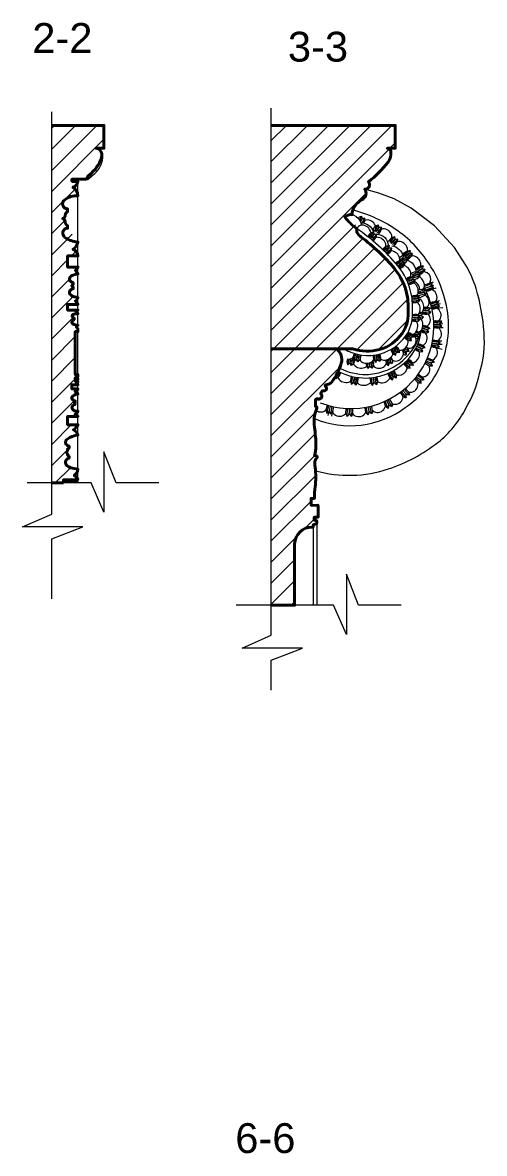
# Model space of a CAD drawing. Header units: millimetres. Extents: x 542654 to 551203, y 315718 to 321804.
# Drawn here: x 545009 to 545590, y 320196 to 321619 of the extents above; entities that cross this region are included whole.
import ezdxf

# ---------------------------------------------------------------- set-up
doc = ezdxf.new("R2010")
doc.units = ezdxf.units.MM
doc.layers.add('cad-block.com', color=250, linetype='Continuous')
doc.styles.get("Standard").update_dxf_attribs({"font": 'arial.ttf'})
pattern_1 = [(45, (-1126099.823, -80341.507), (-13.25825215, 13.25825215), [])]

msp = doc.modelspace()

# ---------------------------------------------------------------- hatches: boundary and pattern name
at = {"layer": 'cad-block.com', "lineweight": 15, "true_color": 0x000000}
h = msp.add_hatch(dxfattribs=at)
h.set_pattern_fill('ANSI31', color=18, scale=150, style=0)
h.set_pattern_definition(pattern_1)
edge = h.paths.add_edge_path()
edge.add_arc((544986.7, 321043.2), 74, 357.0052, 360.0549)
edge.add_line((545060.6, 321043.3), (545078.3, 321043.3))
edge.add_arc((545078.2, 321043.8), 0.533, 276.4144, 371.6571)
edge.add_arc((545071.5, 321041.8), 7.53, 16.807, 69.0946)
edge.add_arc((545068.1, 321057.8), 10.9, 304.375, 353.7082)
edge.add_arc((545096.1, 321162.2), 107, 255.8643, 260.772, ccw=False)
edge.add_arc((545072.5, 321068.5), 10.3, 216.5774, 255.8643, ccw=False)
edge.add_arc((545068.2, 321065.3), 5.05, 96.0633, 216.5774, ccw=False)
edge.add_line((545067.7, 321070.4), (545067.7, 321072.9))
edge.add_arc((545068.3, 321075.3), 2.54, 181.5394, 256.2705, ccw=False)
edge.add_arc((545063.1, 321075.6), 2.69, 353.8333, 422.5954)
edge.add_arc((545062.4, 321080.5), 3.2, 307.4693, 360.3092)
edge.add_arc((545068.9, 321080.3), 3.38, 111.8113, 176.0331, ccw=False)
edge.add_line((545067.7, 321083.4), (545067.7, 321085.8))
edge.add_arc((545068.4, 321091.2), 5.43, 206.3276, 262.6431, ccw=False)
edge.add_arc((545068.4, 321090.4), 5.2, 125.5418, 198.3399, ccw=False)
edge.add_arc((545083.1, 321067.8), 32.1, 97.4954, 123.3899, ccw=False)
edge.add_arc((545068.4, 321096.4), 11, 17.1934, 63.7)
edge.add_arc((545060.8, 321123), 20.9, 306.6374, 329.9945)
edge.add_line((545078.9, 321112.6), (545065.8, 321112.6))
edge.add_line((545065.8, 321112.6), (545065.8, 321123.1))
edge.add_line((545065.8, 321123.1), (545078.9, 321123.1))
edge.add_arc((545072.8, 321118.7), 7.52, 35.1729, 70.3104)
edge.add_arc((545072.5, 321132), 6.78, 294.1316, 340.3293)
edge.add_arc((545078.3, 321146.4), 16.7, 259.3363, 272.0976, ccw=False)
edge.add_arc((545075.9, 321134.6), 4.7, 192.7497, 261.1445, ccw=False)
edge.add_arc((545075.9, 321133.7), 4.55, 96.0255, 181.0709, ccw=False)
edge.add_line((545075.4, 321138.2), (545075.4, 321139.5))
edge.add_line((545075.4, 321139.5), (545074.4, 321140.5))
edge.add_line((545074.4, 321140.5), (545075.5, 321141.3))
edge.add_line((545075.5, 321141.3), (545075.5, 321142.5))
edge.add_arc((545078.2, 321151.9), 9.81, 227.6883, 253.6969, ccw=False)
edge.add_arc((545074.9, 321146.2), 3.6, 125.0156, 205.0581, ccw=False)
edge.add_arc((545079.7, 321138.9), 12.4, 93.6773, 123.9301, ccw=False)
edge.add_arc((545073.8, 321149.3), 5.43, 20.7671, 74.11)
edge.add_arc((545073.7, 321160), 5.72, 286.5876, 336.0514)
edge.add_line((545078.9, 321157.7), (545071.4, 321157.7))
edge.add_line((545071.4, 321157.7), (545071.4, 321163))
edge.add_line((545071.4, 321163), (545078.9, 321163))
edge.add_arc((545076.2, 321161.8), 2.96, 23.3027, 71.464)
edge.add_arc((545075.7, 321168), 3.67, 293.8564, 332.78)
edge.add_arc((545079.1, 321171.6), 5.37, 227.1397, 267.6101, ccw=False)
edge.add_arc((545076.2, 321168), 0.836, 119.314, 203.7992, ccw=False)
edge.add_arc((545079.3, 321156.5), 12.8, 91.934, 105.8983, ccw=False)
edge.add_arc((545077.7, 321168.6), 1.34, 26.9154, 71.0282)
edge.add_arc((545077.8, 321171.4), 1.57, 283.0557, 314.9978)
edge.add_arc((545082.9, 321210.3), 40.2, 259.7425, 264.3487, ccw=False)
edge.add_arc((545076, 321171.3), 0.565, 146.2649, 237.2954, ccw=False)
edge.add_arc((545079.4, 321167.6), 5.48, 94.8955, 134.3319, ccw=False)
edge.add_line((545078.9, 321173.1), (545078.9, 321175.8))
edge.add_line((545078.9, 321175.8), (545075.5, 321175.8))
edge.add_line((545075.5, 321175.8), (545075.5, 321229.8))
edge.add_line((545075.5, 321229.8), (545078.9, 321229.8))
edge.add_line((545078.9, 321229.8), (545078.9, 321233.2))
edge.add_arc((545075.7, 321232.4), 3.31, 14.6512, 72.0413)
edge.add_arc((545074.7, 321239.7), 4.62, 295.855, 335.4175)
edge.add_arc((545081.6, 321261.3), 23.7, 247.5135, 263.4473, ccw=False)
edge.add_arc((545073.6, 321241.4), 2.26, 151.5759, 242.0536, ccw=False)
edge.add_arc((545078.9, 321238), 8.53, 123.0271, 148.0757, ccw=False)
edge.add_arc((545073, 321244.5), 1.38, 27.7339, 73.4068)
edge.add_arc((545073, 321247), 1.26, 287.6591, 344.3243)
edge.add_arc((545078.1, 321253.8), 8.15, 221.3778, 241.326, ccw=False)
edge.add_arc((545073.2, 321249.6), 1.65, 134.3829, 225.6171, ccw=False)
edge.add_arc((545075, 321247.8), 4.2, 101.5205, 134.3829, ccw=False)
edge.add_arc((545078.5, 321230.4), 22, 88.9186, 101.5205, ccw=False)
edge.add_arc((545075.4, 321251.5), 3.6, 13.7292, 76.5405)
edge.add_arc((545075.6, 321258.7), 3.81, 279.7747, 330.1328)
edge.add_line((545078.9, 321256.8), (545065.8, 321256.8))
edge.add_line((545065.8, 321256.8), (545065.8, 321263.9))
edge.add_line((545065.8, 321263.9), (545075.5, 321263.9))
edge.add_line((545075.5, 321263.9), (545078.9, 321263.9))
edge.add_arc((545072.6, 321262.4), 6.5, 13.918, 64.0028)
edge.add_arc((545071, 321275.2), 8.26, 302.2432, 342.2673)
edge.add_arc((545081.1, 321295.7), 23.2, 244.9477, 264.4858, ccw=False)
edge.add_arc((545073.6, 321279.6), 5.31, 189.6846, 244.9477, ccw=False)
edge.add_arc((545072.2, 321279.1), 3.86, 126.2861, 186.995, ccw=False)
edge.add_arc((545104.9, 321222.6), 69.1, 117.5048, 120.4237, ccw=False)
edge.add_line((545073, 321284), (545073, 321285.6))
edge.add_arc((545073.9, 321287.4), 2, 208.3758, 243.7101, ccw=False)
edge.add_arc((545070, 321285.4), 2.33, 28.3758, 60.7113)
edge.add_arc((545070.8, 321288.6), 1.29, 286.2289, 346.1025)
edge.add_arc((545073.4, 321288), 1.32, 107.0363, 166.1025, ccw=False)
edge.add_line((545073, 321289.3), (545073, 321291))
edge.add_arc((545102.4, 321347.3), 63.5, 239.2554, 242.4308, ccw=False)
edge.add_arc((545072.1, 321295.8), 3.82, 172.8276, 234.2274, ccw=False)
edge.add_arc((545073.6, 321295.4), 5.31, 115.0523, 170.3154, ccw=False)
edge.add_arc((545081.1, 321279.2), 23.2, 95.5142, 115.0523, ccw=False)
edge.add_arc((545071, 321299.8), 8.26, 17.7327, 57.7568)
edge.add_arc((545072.6, 321312.6), 6.5, 295.9972, 346.082)
edge.add_line((545078.9, 321311), (545075.5, 321311))
edge.add_line((545075.5, 321311), (545065.8, 321311))
edge.add_line((545065.8, 321311), (545065.8, 321325))
edge.add_line((545065.8, 321325), (545078.9, 321325))
edge.add_arc((545070, 321325.1), 8.9, 359.8258, 432.9997)
edge.add_arc((545066.7, 321344.4), 12.3, 298.4635, 350.9265)
edge.add_arc((545080.7, 321373.7), 31.3, 234.3388, 266.6882, ccw=False)
edge.add_arc((545066.2, 321353.5), 6.38, 93.0396, 234.3388, ccw=False)
edge.add_line((545065.8, 321359.9), (545065.8, 321363.1))
edge.add_arc((545068.9, 321368.4), 6.2, 180.8815, 240.125, ccw=False)
edge.add_arc((545058.9, 321368.2), 3.82, 2.4776, 78.0672)
edge.add_arc((545058.5, 321376.2), 4.5, 285.2369, 356.9823)
edge.add_arc((545068.7, 321375.7), 5.73, 120.3143, 176.9823, ccw=False)
edge.add_line((545065.8, 321380.7), (545065.8, 321384.2))
edge.add_arc((545066.1, 321390.6), 6.37, 126.2443, 267.766, ccw=False)
edge.add_arc((545078.4, 321372.9), 27.9, 89.0291, 125.2148, ccw=False)
edge.add_arc((545066.4, 321400.5), 12.5, 1.3087, 60.2755)
edge.add_arc((545069.8, 321420.2), 9.25, 287.9459, 349.7178)
edge.add_arc((545078.6, 321418.6), 0.257, 354.8535, 448.9509)
edge.add_line((545078.6, 321418.8), (545071.8, 321418.8))
edge.add_arc((545071.9, 321419.3), 0.507, 194.8276, 265.2948, ccw=False)
edge.add_line((545071.4, 321419.2), (545071.4, 321421))
edge.add_arc((545072, 321420.9), 0.645, 103.0187, 177.6676, ccw=False)
edge.add_line((545071.9, 321421.6), (545086.4, 321421.6))
edge.add_line((545086.4, 321421.6), (545087.6, 321421.6))
edge.add_arc((545100, 321293.5), 128.7, 94.4019, 95.5614, ccw=False)
edge.add_arc((545090.1, 321423.4), 1.64, 273.2352, 414.6967)
edge.add_arc((545056.7, 321469.2), 56.1, 307.6638, 334.4503)
edge.add_arc((545093, 321451.9), 15.9, 334.4503, 365.0963)
edge.add_arc((545101.1, 321452.6), 7.82, 5.0963, 85.7408)
edge.add_line((545101.6, 321460.4), (545111.5, 321460.4))
edge.add_line((545111.5, 321460.4), (545111.5, 321489.3))
edge.add_line((545111.5, 321489.3), (545045.9, 321489.3))
edge.add_line((545045.9, 321489.3), (545045.9, 321039.4))
edge.add_line((545045.9, 321039.4), (545060.6, 321039.4))
h = msp.add_hatch(dxfattribs=at)
h.set_pattern_fill('ANSI31', color=18, scale=150, style=0)
h.set_pattern_definition(pattern_1)
edge = h.paths.add_edge_path()
edge.add_line((545322.1, 321489.3), (545322.1, 320885.5))
edge.add_line((545322.1, 320885.5), (545351.5, 320885.5))
edge.add_line((545351.5, 320885.5), (545351.5, 320962.8))
edge.add_arc((545373.2, 320962.1), 21.7, 88.7103, 178.0788, ccw=False)
edge.add_arc((545373.8, 320984.9), 1.1, 265.6894, 365.2062)
edge.add_line((545374.9, 320985), (545374.9, 320986.3))
edge.add_arc((545376.3, 320985.9), 1.44, 107.5989, 162.4011, ccw=False)
edge.add_arc((545375.2, 320997.1), 9.83, 273.4473, 289.8374)
edge.add_arc((545378.2, 320989), 1.19, 286.874, 357.2657)
edge.add_line((545379.4, 320988.9), (545379.4, 320991.1))
edge.add_arc((545378.1, 320991.1), 1.28, 0, 80.1664)
edge.add_line((545378.4, 320992.4), (545376.6, 320992.4))
edge.add_arc((545376.7, 320992.9), 0.518, 183.4437, 266.6819, ccw=False)
edge.add_line((545376.1, 320992.9), (545376.1, 320996))
edge.add_arc((545376.4, 320996), 0.267, 97.4407, 183.4437, ccw=False)
edge.add_line((545376.4, 320996.3), (545380.5, 320996.3))
edge.add_arc((545380.4, 320997), 0.673, 280.0671, 355.847)
edge.add_line((545381.1, 320996.9), (545381.1, 321010.6))
edge.add_arc((545380.4, 321010.5), 0.727, 5.9167, 90)
edge.add_line((545380.4, 321011.3), (545372.8, 321011.2))
edge.add_arc((545372.8, 321011.8), 0.585, 176.754, 270, ccw=False)
edge.add_line((545372.2, 321011.9), (545372.2, 321019.8))
edge.add_arc((545372.4, 321019.8), 0.187, 101.268, 174.5683, ccw=False)
edge.add_line((545372.4, 321020), (545376.2, 321020))
edge.add_arc((545376.2, 321020.2), 0.259, 281.268, 360.1405)
edge.add_arc((545467.5, 321022.3), 91, 172.249, 181.298, ccw=False)
edge.add_arc((545287.7, 321046.7), 90.4, 352.249, 367.751)
edge.add_arc((545427.9, 321065.8), 51.2, 182.052, 187.751, ccw=False)
edge.add_arc((545386.6, 321064.4), 9.79, 138.1075, 182.052, ccw=False)
edge.add_arc((545378.1, 321072), 1.64, 318.1075, 426.3037)
edge.add_arc((545378.2, 321072.2), 1.4, 66.3037, 91.3481)
edge.add_arc((545378.1, 321076.4), 2.83, 248.7616, 271.3481, ccw=False)
edge.add_arc((545377.3, 321074.5), 0.7, 142.3174, 248.7616, ccw=False)
edge.add_arc((545373.9, 321077.1), 3.64, 322.3174, 354.2367)
edge.add_arc((545259.1, 321088.7), 119, 354.2367, 365.7633)
edge.add_arc((544860, 321048.4), 520.1, 5.7633, 7.1153)
edge.add_arc((545413.2, 321117.3), 37.3, 154.6369, 186.8751, ccw=False)
edge.add_arc((545377.8, 321133.8), 1.75, 341.1852, 456.5524)
edge.add_arc((545350.1, 321139.2), 27.7, 352.4888, 363.6141)
edge.add_arc((545381.4, 321142.3), 3.86, 123.0101, 201.2714, ccw=False)
edge.add_arc((545381.8, 321148.8), 4.07, 231.8677, 413.1718)
edge.add_arc((545370.5, 321162.7), 17.4, 322.1677, 331.1843)
edge.add_arc((545387.2, 321153.7), 1.66, 81.8536, 156.8604, ccw=False)
edge.add_arc((545388.4, 321162), 6.71, 261.8536, 278.1464)
edge.add_arc((545388.4, 321158.4), 3.24, 288.0215, 387.6986)
edge.add_arc((545383.2, 321152.7), 10.8, 41.6465, 48.3535)
edge.add_arc((545391.2, 321161.8), 1.3, 100.5401, 228.3535, ccw=False)
edge.add_line((545391, 321163), (545393.7, 321163.5))
edge.add_arc((545392.3, 321170.7), 7.25, 280.5401, 323.1877)
edge.add_arc((545336.9, 321212.2), 76.5, 323.1877, 343.1727)
edge.add_arc((545394.8, 321194.8), 16.1, 342.7876, 416.4604)
edge.add_line((545403.7, 321208.2), (545424.9, 321208.2))
edge.add_arc((545443.2, 321262.6), 57.4, 251.4673, 285.1781)
edge.add_arc((545443.8, 321257.4), 52.3, 285.9791, 324.9665)
edge.add_arc((545452.4, 321251.4), 41.8, 324.9665, 362.566)
edge.add_arc((545405.5, 321259.4), 88.9, 356.0446, 370.9846)
edge.add_arc((545416.8, 321260.1), 77.7, 12.1262, 39.2512)
edge.add_arc((545287.3, 321149.9), 247.7, 40.0354, 53.3432)
edge.add_arc((545445.7, 321363.2), 17.9, 210.2202, 234.2632, ccw=False)
edge.add_arc((545438.2, 321357.4), 8.69, 167.0626, 202.2323, ccw=False)
edge.add_arc((545470.3, 321416.2), 69.9, 217.288, 234.4726, ccw=False)
edge.add_arc((545422, 321366.7), 10.2, 79.4002, 135.3652, ccw=False)
edge.add_arc((545438.1, 321377.9), 14.3, 160.3988, 184.6246, ccw=False)
edge.add_arc((545448.2, 321373.5), 25.2, 117.245, 158.6173, ccw=False)
edge.add_arc((545432.7, 321403.6), 8.61, 297.245, 398.5326)
edge.add_arc((545440.3, 321414.4), 5.49, 261.0642, 403.1645)
edge.add_arc((545350.7, 321536.9), 151.2, 308.2405, 321.5229)
edge.add_arc((545450, 321455.3), 22.8, 326.8494, 361.8507)
edge.add_arc((545468.2, 321455.9), 4.5, 1.8507, 90)
edge.add_line((545468.2, 321460.4), (545478.1, 321460.4))
edge.add_line((545478.1, 321460.4), (545478.1, 321489.3))
edge.add_line((545478.1, 321489.3), (545322.1, 321489.3))

# ---------------------------------------------------------------- linework, layer by layer
at = {"layer": 'cad-block.com', "color": 18, "lineweight": 15, "true_color": 0x000000}
for points in [[(545045.9, 321000.1), (545045.9, 321506.2)], [(545322.1, 320847.7), (545322.1, 321511.1)], [(545078.9, 321040.8), (545078.9, 321418.6)], [(545435.4, 321375.2), (545432.9, 321370.6)], [(545439.8, 321372.6), (545435.9, 321366.7)], [(545456.7, 321364.1), (545451.7, 321356.2)], [(545460.9, 321361.3), (545455.2, 321353.8)], [(545450.7, 321355.4), (545445.2, 321347.9)], [(545454.7, 321352.3), (545448.6, 321345.2)], [(545477.3, 321349.3), (545471.3, 321342)], [(545481.1, 321345.9), (545474.6, 321339.2)], [(545470.2, 321338.3), (545463.8, 321331.5)], [(545473.8, 321334.7), (545466.9, 321328.4)], [(545496.7, 321331.8), (545489.5, 321325.8)], [(545487.3, 321320.2), (545480.1, 321314)], [(545490.5, 321316.2), (545482.8, 321310.7)], [(545491.3, 321326.3), (545484.1, 321320.3)], [(545494.4, 321322.3), (545486.8, 321316.9)], [(545499.8, 321327.9), (545492.2, 321322.4)], [(545507.2, 321305), (545498.7, 321301)], [(545509.2, 321300.4), (545500.4, 321297)], [(545513.3, 321312.5), (545505, 321307.1)], [(545515.8, 321308), (545507.2, 321303.3)], [(545501, 321298.5), (545492.5, 321294.5)], [(545503.1, 321293.9), (545494.2, 321290.5)], [(545524.5, 321290.4), (545514.9, 321286.5)], [(545515, 321288.6), (545526, 321292.6)], [(545515.1, 321284.4), (545526.5, 321288.3)], [(545526.2, 321285.5), (545516.3, 321282.1)], [(545508.2, 321274.1), (545499, 321272.6)], [(545517.4, 321277.8), (545507, 321274.8)], [(545515.8, 321282.7), (545507.1, 321279.4)], [(545516.8, 321281.1), (545529.4, 321284.8)], [(545508.9, 321269), (545499.5, 321268.3)], [(545522.4, 321259.3), (545513.8, 321258.1)], [(545522.5, 321266.4), (545533.5, 321269.1)], [(545532.5, 321267.2), (545523, 321264.3)], [(545523.6, 321262), (545534.9, 321265.3)], [(545533.7, 321262.2), (545524.1, 321260.1)], [(545524.4, 321259), (545538.1, 321260.3)], [(545508.6, 321244.2), (545499.3, 321245.2)], [(545508.9, 321249.3), (545499.7, 321249.5)], [(545513.6, 321247.8), (545506.6, 321247.4)], [(545513, 321252.8), (545507.5, 321252.1)], [(545522.9, 321254.2), (545512, 321253.5)], [(545526.5, 321243.2), (545536.5, 321243.2)], [(545520.3, 321228.9), (545510.9, 321231.7)], [(545521.7, 321233.8), (545512.6, 321235.8)], [(545536.5, 321241.7), (545526.6, 321241)], [(545526.7, 321238.7), (545537.8, 321239.8)], [(545536.5, 321236.5), (545526.7, 321236.7)], [(545526.7, 321234.9), (545538.4, 321234.9)], [(545498.6, 321218.6), (545490.8, 321223.7)], [(545501.2, 321223), (545493.2, 321227.4)], [(545507.6, 321222.2), (545501.8, 321224.7)], [(545508.7, 321226.8), (545503.2, 321228.3)], [(545524.4, 321215.4), (545530.2, 321214), (545537.2, 321214)], [(545534.6, 321215.8), (545524.8, 321217.2)], [(545525.2, 321219.3), (545531.3, 321218.1), (545536.5, 321218.1)], [(545426, 321192.8), (545428.4, 321201.7)], [(545431, 321191.7), (545432.7, 321200.7)], [(545453.6, 321191.1), (545452, 321200.2)], [(545458.5, 321192.2), (545456.3, 321201)], [(545478.8, 321200), (545473.9, 321208.1)], [(545483, 321202.9), (545477.5, 321210.5)], [(545492.4, 321200.9), (545486.5, 321206.7)], [(545495, 321204.8), (545489.8, 321208.4)], [(545512.9, 321204.6), (545504.1, 321209.1)], [(545515.1, 321209.3), (545505.9, 321213)], [(545523.6, 321211.9), (545528.4, 321209.8), (545537, 321207.9)], [(545533.5, 321210.7), (545523.9, 321213)], [(545418.2, 321188.2), (545420.2, 321195.2)], [(545423.2, 321187.1), (545425.1, 321197.2)], [(545443.8, 321183.4), (545443.6, 321190.1)], [(545448.6, 321183.9), (545448.1, 321191.7)], [(545469.6, 321187.3), (545467.6, 321194.5)], [(545473.9, 321189.3), (545470.8, 321196)], [(545496.8, 321183.6), (545490.1, 321190.8)], [(545500.5, 321187.3), (545493.2, 321193.8)], [(545515.4, 321190), (545520.7, 321186.8), (545520.7, 321186.8)], [(545524.8, 321186.7), (545516.1, 321191.3)], [(545516.9, 321193.1), (545522.4, 321190.7)], [(545527.1, 321191.4), (545517.9, 321195.2)], [(545518.6, 321196.9), (545524.5, 321194.4)], [(545403.3, 321170.2), (545407.4, 321179.2)], [(545423, 321163.5), (545424.9, 321173.2)], [(545428, 321162.6), (545429.2, 321172.4)], [(545449.4, 321162.1), (545448.3, 321171.9)], [(545454.5, 321162.8), (545452.6, 321172.5)], [(545474.6, 321169), (545470.5, 321177.9)], [(545479.2, 321171.2), (545474.3, 321179.9)], [(545504.5, 321172.9), (545509.3, 321169.4)], [(545514, 321169), (545505.9, 321174.7)], [(545507, 321176.3), (545511.8, 321173)], [(545490.7, 321158.4), (545494.6, 321154.2)], [(545502.1, 321170), (545506.5, 321165.8)], [(545510.8, 321165), (545503.2, 321171.3)], [(545473.9, 321135.3), (545469.2, 321144.1)], [(545470.9, 321145), (545473.7, 321139.7)], [(545484.2, 321153.3), (545487.3, 321149.1), (545488, 321148.4)], [(545491.9, 321146.7), (545485.8, 321154.5)], [(545487.4, 321155.7), (545491.4, 321151.3)], [(545495.9, 321150), (545489.2, 321157.2)], [(545391.2, 321131.9), (545392.8, 321137.1)], [(545391.9, 321127.1), (545394.5, 321136.7)], [(545393.8, 321124.4), (545396.8, 321136.1)], [(545396.9, 321125.9), (545398.7, 321135.6)], [(545398.2, 321123.4), (545400.7, 321135.2)], [(545416, 321127), (545416.4, 321133.1)], [(545417.7, 321123.1), (545418.1, 321133)], [(545420.3, 321127), (545420.4, 321133)], [(545422.9, 321123.1), (545422.4, 321132.9)], [(545424.6, 321126.9), (545424.6, 321133)], [(545441.1, 321128.3), (545440.1, 321134.5)], [(545443.6, 321125.1), (545441.6, 321134.8)], [(545445.2, 321129.4), (545444, 321135.2)], [(545448.6, 321126.3), (545445.9, 321135.7)], [(545449.4, 321131.1), (545448.1, 321136.2)], [(545463.6, 321141.5), (545465.8, 321136.2)], [(545469.2, 321133.1), (545465.2, 321142.2)], [(545467.1, 321143), (545469.8, 321137.8)], [(545126.8, 321039.4), (545111.6, 321078.7), (545111.6, 321002.8), (545095.5, 321039.4)], [(545095.5, 321039.4), (545015.2, 321039.4)], [(545060.6, 321040.8), (545078.9, 321040.8)], [(545180.7, 321039.4), (545126.8, 321039.4)], [(545045.9, 320968.9), (545085.2, 320984.1), (545009.3, 320984.1), (545045.9, 321000.1)], [(545379.4, 320988.9), (545379.4, 320885.5)], [(545374.9, 320984.9), (545374.9, 320885.5)], [(545045.9, 320893.4), (545045.9, 320968.9)], [(545431.8, 320885.5), (545416.6, 320924.8), (545416.6, 320848.9), (545400.5, 320885.5)], [(545400.5, 320885.5), (545278, 320885.5)], [(545485.7, 320885.5), (545431.8, 320885.5)], [(545322.1, 320816.4), (545361.4, 320831.6), (545285.5, 320831.6), (545322.1, 320847.7)], [(545322.1, 320778.7), (545322.1, 320816.4)]]:
    msp.add_lwpolyline(points, dxfattribs=at)
at = {"layer": 'cad-block.com', "color": 18, "lineweight": 40, "true_color": 0x000000}
for points in [[(545060.5, 321039.4, 0.013307), (545060.6, 321043.3), (545078.3, 321043.3, 0.441275), (545078.7, 321043.9, 0.23219), (545074.2, 321048.8, 0.218644), (545078.9, 321056.6, -0.021417), (545069.9, 321058.5, -0.173121), (545064.2, 321062.3, -0.580345), (545067.7, 321070.4), (545067.7, 321072.9, -0.338146), (545065.7, 321075.3, 0.30937), (545064.3, 321077.9, 0.234732), (545065.6, 321080.5, -0.287793), (545067.7, 321083.4), (545067.7, 321085.8, -0.250791), (545063.5, 321088.8, -0.328774), (545065.4, 321094.6, -0.113469), (545078.9, 321099.7, 0.205755), (545073.3, 321106.3, 0.102269), (545078.9, 321112.6), (545065.8, 321112.6), (545065.8, 321123.1), (545078.9, 321123.1, 0.154529), (545075.3, 321125.8, 0.204351), (545078.9, 321129.7, -0.055739), (545075.2, 321130, -0.307616), (545071.4, 321133.6, -0.389107), (545075.4, 321138.2), (545075.4, 321139.5), (545074.4, 321140.5), (545075.5, 321141.3), (545075.5, 321142.5, -0.113974), (545071.6, 321144.7, -0.364181), (545072.8, 321149.2, -0.132775), (545078.9, 321151.2, 0.237048), (545075.3, 321154.5, 0.219241), (545078.9, 321157.7), (545071.4, 321157.7), (545071.4, 321163), (545078.9, 321163, 0.213292), (545077.1, 321164.6, 0.171488), (545078.9, 321166.3, -0.178444), (545075.5, 321167.7, -0.386295), (545075.8, 321168.8, -0.061006), (545078.9, 321169.3, 0.194891), (545078.2, 321169.9, 0.140283), (545078.9, 321170.3, -0.020101), (545075.7, 321170.8, -0.419491), (545075.5, 321171.6, -0.173792), (545078.9, 321173.1), (545078.9, 321175.8), (545075.5, 321175.8), (545075.5, 321229.8), (545078.9, 321229.8), (545078.9, 321233.2, 0.25578), (545076.7, 321235.5, 0.174359), (545078.9, 321237.8, -0.069636), (545072.6, 321239.4, -0.416658), (545071.6, 321242.5, -0.109732), (545074.2, 321245.1), (545074.2, 321245.1, 0.201966), (545073.4, 321245.8, 0.252413), (545074.2, 321246.7), (545074.2, 321246.7, -0.087261), (545072, 321248.4, -0.420537), (545072, 321250.8, -0.14438), (545074.1, 321251.9, -0.055042), (545078.9, 321252.3, 0.28114), (545076.3, 321255, 0.223335), (545078.9, 321256.8), (545065.8, 321256.8), (545065.8, 321263.9), (545075.5, 321263.9), (545078.9, 321263.9, 0.222083), (545075.5, 321268.2, 0.176435), (545078.9, 321272.7, -0.085458), (545071.3, 321274.8, -0.245915), (545068.3, 321278.7, -0.271267), (545069.9, 321282.3, -0.012737), (545073, 321284), (545073, 321284), (545073, 321285.6, -0.155408), (545072.1, 321286.5, 0.142034), (545071.2, 321287.4, 0.267358), (545072.1, 321288.3, -0.263587), (545073, 321289.3), (545073, 321291), (545073, 321291, -0.013856), (545069.9, 321292.7, -0.274506), (545068.3, 321296.3, -0.245915), (545071.3, 321300.2, -0.085458), (545078.9, 321302.3, 0.176435), (545075.5, 321306.7, 0.222083), (545078.9, 321311), (545075.5, 321311), (545065.8, 321311), (545065.8, 321325), (545078.9, 321325, 0.330592), (545072.6, 321333.6, 0.232997), (545078.9, 321342.5, -0.142096), (545062.5, 321348.3, -0.70869), (545065.8, 321359.9), (545065.8, 321363.1, -0.264415), (545062.7, 321368.3), (545062.7, 321368.3, 0.342326), (545059.7, 321371.9, 0.323692), (545063, 321376, -0.252426), (545065.8, 321380.7), (545065.8, 321384.2, -0.710149), (545062.3, 321395.7, -0.159215), (545078.9, 321400.8, 0.263123), (545072.6, 321411.4, 0.276253), (545078.9, 321418.5, 0.435318), (545078.6, 321418.8), (545071.8, 321418.8), (545071.8, 321418.8, -0.317541), (545071.4, 321419.2), (545071.4, 321421, -0.337746), (545071.9, 321421.6), (545086.4, 321421.6), (545087.6, 321421.6, -0.00506), (545090.2, 321421.8, 0.709754), (545091, 321424.8, 0.117413), (545107.4, 321445, 0.134521), (545108.8, 321453.3, 0.367158), (545101.6, 321460.4), (545101.6, 321460.4), (545111.5, 321460.4), (545111.5, 321489.3), (545045.9, 321489.3)], [(545322.1, 320885.5), (545351.5, 320885.5), (545351.5, 320962.8, -0.410989), (545373.7, 320983.8, 0.463744), (545374.9, 320985), (545374.9, 320986.3, -0.243784), (545375.8, 320987.3, 0.071638), (545378.6, 320987.8, 0.317179), (545379.4, 320988.9), (545379.4, 320991.1, 0.364793), (545378.4, 320992.4), (545376.6, 320992.4, -0.380055), (545376.1, 320992.9), (545376.1, 320996, -0.393926), (545376.4, 320996.3), (545380.5, 320996.3, 0.343253), (545381.1, 320996.9), (545381.1, 321010.6, 0.384281), (545380.4, 321011.3), (545372.8, 321011.2, -0.430906), (545372.2, 321011.9), (545372.2, 321019.8, -0.331204), (545372.4, 321020), (545376.2, 321020, 0.358409), (545376.4, 321020.2, -0.039504), (545377.3, 321034.6, 0.067744), (545377.3, 321058.9, -0.024872), (545376.8, 321064, -0.194129), (545379.3, 321070.9, 0.510604), (545378.7, 321073.5, 0.109714), (545378.2, 321073.6, -0.098873), (545377.1, 321073.8, -0.501004), (545376.8, 321074.9, 0.140182), (545377.5, 321076.7, 0.050337), (545377.5, 321100.6, 0.005899), (545376.1, 321112.8, -0.141601), (545379.5, 321133.3, 0.550705), (545377.6, 321135.6, 0.048582), (545377.8, 321140.9, -0.355402), (545379.3, 321145.6, 1.011446), (545384.2, 321152, 0.039363), (545385.7, 321154.3, -0.339487), (545387.5, 321155.3, 0.071211), (545389.4, 321155.3, 0.464594), (545391.3, 321159.9, 0.029273), (545390.4, 321160.8, -0.623738), (545391, 321163), (545393.7, 321163.5, 0.188264), (545398.1, 321166.3, 0.087422), (545410.1, 321190, 0.333009), (545403.7, 321208.2), (545424.9, 321208.2, 0.148162), (545458.2, 321207.2, 0.171775), (545486.6, 321227.4, 0.165547), (545494.2, 321253.3, 0.065281), (545492.8, 321276.4, 0.118911), (545477, 321309.2, 0.058132), (545435.2, 321348.6, -0.105294), (545430.2, 321354.1, -0.154673), (545429.7, 321359.4, -0.075123), (545414.7, 321373.9, -0.249166), (545423.9, 321376.8, -0.1061), (545424.7, 321382.7, -0.182508), (545436.6, 321395.9, 0.473166), (545439.4, 321409, 0.713953), (545444.3, 321418.2, 0.05802), (545469, 321442.8, 0.153921), (545472.7, 321456, 0.404784), (545468.2, 321460.4), (545468.2, 321460.4), (545478.1, 321460.4), (545478.1, 321489.3), (545322.1, 321489.3)]]:
    msp.add_lwpolyline(points, format="xyb", dxfattribs=at)
at = {"layer": 'cad-block.com', "color": 18, "lineweight": 15, "true_color": 0x000000}
for points in [[(545092.2, 321425.7, 0.166579), (545098.1, 321426.9, 0.188274), (545109.8, 321445.3, 0.17977), (545108.5, 321455.1, 2.231818)], [(545090.9, 321422, 0.082166), (545098.1, 321426.9, 10.57104)], [(545377.8, 321054.7, 0.149385), (545469.7, 321057.1, 0.085098), (545531.7, 321090.4, 0.108393), (545566.6, 321132.7, 0.078448), (545584.2, 321177.2, 0.088567), (545589.8, 321228.6, 0.056572), (545579.7, 321284.2, 0.054692), (545566.2, 321314.8, 0), (545552.5, 321335.6), (545527.4, 321362.9), (545498.2, 321384.9), (545476.6, 321396.7), (545457.5, 321403.8), (545439.4, 321409)], [(545376.4, 321120.4, 0.263599), (545490.7, 321134.2, 0.140709), (545534.9, 321187.1, 0.155562), (545542.4, 321262.5, 0.090854), (545523, 321311.4, 0.098917), (545481.3, 321356.5, 0.093759), (545424.7, 321382.7, 3.388681)], [(545414.7, 321373.9, -0.308214), (545426, 321376.1, -0.204714), (545434.9, 321366.8, -0.204235), (545434.8, 321363.8, -2.349607)], [(545431.3, 321372.5, -0.187303), (545435.4, 321375.2, -0.262866), (545434.4, 321367.9, -0.199764), (545434.4, 321367.9, -0.20518), (545434.4, 321367.9, -11.060894)], [(545438.5, 321366.3, 0.156521), (545439.8, 321372.6, 0.238294), (545433.9, 321368.9, 0.199764), (545433.9, 321368.9, 0.20518), (545433.9, 321368.9, 11.060894)], [(545413.7, 321208.2, 0.211005), (545459.7, 321201.9, 0.171775), (545491.2, 321224.3, 0.163814), (545499.7, 321253.2, 0.064604), (545498.2, 321277.5, 0.119205), (545481.2, 321312.7, 0.08124), (545481.2, 321312.7, 0.106203), (545481.2, 321312.7, 0.067559), (545429.7, 321359.4, 0.025257), (545429.7, 321359.4, -0.015626), (545429.7, 321359.4, 5.631563)], [(545443.3, 321349.4, 0.466912), (545446.7, 321356.8, 0.321218), (545434.8, 321363.8, 0.175445), (545429.7, 321359.4, 1.928503)], [(545434.9, 321366.8, -0.31113), (545450.7, 321355.4, -5.992135)], [(545451.3, 321356.6, 0.374003), (545453, 321363.4, 0.321218), (545441.1, 321370.2, 0.260326), (545437.2, 321366.6, 1.928503)], [(545450, 321357.3, -0.273381), (545456.7, 321364.1, -0.363914), (545453.2, 321355.2, -0.199764), (545453.2, 321355.2, -0.20518), (545453.2, 321355.2, -11.060894)], [(545457, 321353, 0.251465), (545460.9, 321361.3, 0.356764), (545453.6, 321354.9, 0.199764), (545453.6, 321354.9, 0.20518), (545453.6, 321354.9, 11.060894)], [(545469.6, 321343.9, 0.461308), (545473.6, 321351, 0.321218), (545462.6, 321359.1, 0.399607), (545457.6, 321352.7, 1.928503)], [(545443.7, 321349.1, -0.270032), (545450.7, 321355.4, -0.363997), (545446.6, 321346.7, -0.199764), (545446.6, 321346.7, -0.20518), (545446.6, 321346.7, -11.060894)], [(545449.9, 321344, 0.26393), (545454.7, 321352.3, 0.356674), (545447, 321346.4, 0.199764), (545447, 321346.4, 0.20518), (545447, 321346.4, 11.060894)], [(545461.9, 321333.2, 0.461308), (545466, 321340.3, 0.321218), (545454.9, 321348.5, 0.337525), (545450.1, 321343.8, 1.928503)], [(545454.7, 321352.3, -0.416666), (545469.2, 321338.1, -7.805709)], [(545469.9, 321343.3, -0.273381), (545477.3, 321349.3, -0.363914), (545472.7, 321340.8, -0.199764), (545472.7, 321340.8, -0.20518), (545472.7, 321340.8, -11.060894)], [(545476.3, 321338.2, 0.251465), (545481.1, 321345.9, 0.356764), (545473.1, 321340.5, 0.199764), (545473.1, 321340.5, 0.20518), (545473.1, 321340.5, 11.060894)], [(545488.4, 321327.6, 0.474428), (545493.3, 321334.4, 0.353926), (545482.1, 321343.3, 0.240848), (545476.1, 321337.9, 1.928503)], [(545462.4, 321332.8, -0.273381), (545470.2, 321338.3, -0.363914), (545465.1, 321330.2, -0.199764), (545465.1, 321330.2, -0.20518), (545465.1, 321330.2, -11.060894)], [(545468.1, 321327.1, 0.260584), (545473.8, 321334.7, 0.356764), (545465.5, 321329.8, 0.199764), (545465.5, 321329.8, 0.20518), (545465.5, 321329.8, 11.060894)], [(545478.9, 321315.5, 0.474428), (545483.7, 321322.2, 0.321218), (545473.4, 321331.3, 0.338825), (545468.2, 321327, 1.928503)], [(545473.7, 321337.9, -0.296872), (545488.2, 321324.4, 0.783577)], [(545488.3, 321327.3, -0.273381), (545496.7, 321331.8, -0.363914), (545490.7, 321324.4, -0.199764), (545490.7, 321324.4, -0.20518), (545490.7, 321324.4, -11.060894)], [(545493.7, 321321.1, 0.251465), (545499.8, 321327.9, 0.356764), (545491, 321324, 0.199764), (545491, 321324, 0.20518), (545491, 321324, 11.060894)], [(545478.9, 321315.5, -0.274371), (545487.3, 321320.2, -0.363175), (545481.3, 321312.6, -0.199764), (545481.3, 321312.6, -0.20518), (545481.3, 321312.6, -11.060894)], [(545483.9, 321309.3, 0.264283), (545490.5, 321316.2, 0.356285), (545481.6, 321312.3, 0.199764), (545481.6, 321312.3, 0.20518), (545481.6, 321312.3, 11.060894)], [(545482.9, 321321.7, -0.273381), (545491.3, 321326.3, -0.363914), (545485.3, 321318.8, -0.199764), (545485.3, 321318.8, -0.20518), (545485.3, 321318.8, -11.060894)], [(545488.3, 321315.6, 0.251465), (545494.4, 321322.3, 0.356764), (545485.6, 321318.5, 0.199764), (545485.6, 321318.5, 0.20518), (545485.6, 321318.5, 11.060894)], [(545491.6, 321320.3, -0.39801), (545503.6, 321302.9, -2.464249)], [(545503.9, 321308.7, 0.367166), (545510.2, 321313.9, 0.353926), (545501.3, 321325, 0.259783), (545493.6, 321320.3, 1.928503)], [(545491.8, 321296.1, 0.466184), (545497.8, 321301.7, 0.321218), (545489.5, 321312.7, 0.306345), (545483.5, 321309.8, 1.928503)], [(545497.9, 321302.7, -0.27478), (545507.2, 321305, -0.363326), (545499.4, 321299.3, -0.199764), (545499.4, 321299.3, -0.20518), (545499.4, 321299.3, -11.060894)], [(545501, 321295.4, 0.265902), (545509.2, 321300.4, 0.356201), (545499.6, 321298.9, 0.199764), (545499.6, 321298.9, 0.20518), (545499.6, 321298.9, 11.060894)], [(545503.9, 321308.7, -0.235251), (545513.3, 321312.5, -0.320309), (545505.9, 321305.5, -0.199764), (545505.9, 321305.5, -0.20518), (545505.9, 321305.5, -11.060894)], [(545508.1, 321301.8, 0.234085), (545515.8, 321308, 0.321686), (545506.2, 321305.1, 0.199764), (545506.2, 321305.1, 0.20518), (545506.2, 321305.1, 11.060894)], [(545521, 321290.8, 0.147265), (545522.8, 321295, 0.370317), (545515, 321305.2, 0.281088), (545507.7, 321301.8)], [(545383.7, 321140.3, 0.331502), (545504.6, 321173, 0.297123), (545514.5, 321285.5, -5.952794)], [(545491.7, 321296.3, -0.27478), (545501, 321298.5, -0.363326), (545493.3, 321292.9, -0.199764), (545493.3, 321292.9, -0.20518), (545493.3, 321292.9, -11.060894)], [(545494.8, 321288.9, 0.265902), (545503.1, 321293.9, 0.356201), (545493.5, 321292.4, 0.199764), (545493.5, 321292.4, 0.20518), (545493.5, 321292.4, 11.060894)], [(545498.7, 321274.5, 0.498103), (545506.8, 321278.2, 0.321218), (545501.5, 321290.9, 0.324943), (545494.7, 321289.3, 1.928503)], [(545509, 321282.6, 0.230256), (545504.7, 321291.3, 0.241983), (545501.8, 321292.1, 1.949792)], [(545512.1, 321283.2, 0.356895), (545514.9, 321288.9, 0.152076), (545509.7, 321298, 0.339536), (545504.5, 321298.2, 1.080125)], [(545517, 321280.6, 0.22704), (545526.2, 321285.5, 0.131794), (545521.5, 321286.6, 0.131794)], [(545520.8, 321290.7, -0.081556), (545524.5, 321290.4, -0.118188), (545521.7, 321286.7)], [(545498.7, 321274.5, -0.274029), (545508.2, 321274.1, -0.363786), (545499.2, 321270.8, -0.199764), (545499.2, 321270.8, -0.20518), (545499.2, 321270.8, -11.060894)], [(545499.6, 321266.6, 0.263982), (545508.9, 321269, 0.356674), (545499.3, 321270.3, 0.199764), (545499.3, 321270.3, 0.20518), (545499.3, 321270.3, 11.060894)], [(545507, 321281.8, -0.198505), (545515.8, 321282.7, -0.348869), (545506.6, 321277.6, -0.199764), (545506.6, 321277.6, -0.20518), (545506.6, 321277.6, -11.060894)], [(545507.4, 321272.9, 0.213516), (545517.4, 321277.8, 0.244192), (545506.6, 321277.6, 0.199764), (545506.6, 321277.6, 0.20518), (545506.6, 321277.6, 11.060894)], [(545514.1, 321259.9, 0.328391), (545519.8, 321262.7, 0.308397), (545517.4, 321274.3, 0.10635), (545515.1, 321275.6, 1.928503)], [(545516.3, 321284.8, 0.034856), (545515.4, 321284), (545515.4, 321284), (545515.4, 321284)], [(545522.5, 321266.4, 0.434925), (545530.3, 321270.7, 0.404448), (545523.2, 321283.1, 0.189455), (545516.8, 321281.1, 1.928503)], [(545499.7, 321251.5, 0.496437), (545508.4, 321253.4, 0.321218), (545505.8, 321267, 0.3248), (545499.6, 321267, 1.928503)], [(545508.5, 321253.6, 0.382014), (545513.1, 321256.1, 0.315574), (545510.1, 321270, 0.30162), (545506.7, 321270.6, 1.127995)], [(545514.1, 321260.5, -0.187876), (545522.4, 321259.3, -0.30063), (545513, 321255.9, -0.199764), (545513, 321255.9, -0.20518), (545513, 321255.9, -11.060894)], [(545522.5, 321266.1, -0.235251), (545532.5, 321267.2, -0.320309), (545523.5, 321262.5, -0.199764), (545523.5, 321262.5, -0.20518), (545523.5, 321262.5, -11.060894)], [(545524.5, 321258.3, 0.234085), (545533.7, 321262.2, 0.321686), (545523.6, 321262, 0.199764), (545523.6, 321262, 0.20518), (545523.6, 321262, 11.060894)], [(545526.5, 321243.2, 0.434925), (545534.9, 321246.2, 0.404448), (545530, 321259.6, 0.192737), (545524.4, 321259, 1.928503)], [(545494.1, 321229.1, 0.493574), (545502.9, 321228, 0.321218), (545505.2, 321241.6, 0.34105), (545499.1, 321243.7, 1.928503)], [(545499.1, 321243.5, 0.265902), (545508.6, 321244.2, 0.353085), (545499.5, 321247.2, 0.199764), (545499.5, 321247.2, 0.20518), (545499.5, 321247.2, 11.060894)], [(545499.7, 321251.5, -0.271122), (545508.9, 321249.3, -0.3599), (545499.6, 321247.6, -0.199764), (545499.6, 321247.6, -0.20518), (545499.6, 321247.6, -11.060894)], [(545504.2, 321229.6, 0.327557), (545510.9, 321231.8, 0.317339), (545510.6, 321245.6, 0.26234), (545505.5, 321247, 1.928503)], [(545507.9, 321245.2, 0.166341), (545513.6, 321247.8, 0.223833), (545507.6, 321250.3, 0.199764), (545507.6, 321250.3, 0.20518), (545507.6, 321250.3, 11.060894)], [(545508.8, 321254.4, -0.123116), (545513, 321252.8, -0.192179), (545508.6, 321249.5, -0.199764), (545508.6, 321249.5, -0.20518), (545508.6, 321249.5, -11.060894)], [(545512.6, 321252.2, 0.273994), (545522.9, 321254.2, 0.294163), (545513, 321255.9, 0.199764), (545513, 321255.9, 0.20518), (545513, 321255.9, 11.060894)], [(545512.9, 321237.8, 0.409172), (545520.4, 321238.6, 0.330372), (545519.9, 321251.2, 0.253583), (545512.9, 321252.6, 1.928503)], [(545526.5, 321243, -0.235251), (545536.5, 321241.7, -0.320309), (545526.7, 321239.2, -0.199764), (545526.7, 321239.2, -0.20518), (545526.7, 321239.2, -11.060894)], [(545406.2, 321179.8, 0.117671), (545441.9, 321171.4, 0.070224), (545463.9, 321175.3, 0.074569), (545483.7, 321185.8, 0.219324), (545510.8, 321231.8, 7.843765)], [(545408, 321183.8, 0.118303), (545441.8, 321175.9, 0.069821), (545462.5, 321179.5, 0.078964), (545482.4, 321189.4, 0.179916), (545510.8, 321231.8, 0.218643)], [(545494.1, 321229.1, -0.266061), (545501.2, 321223, -0.356247), (545492.1, 321225.7, -0.199764), (545492.1, 321225.7, -0.20518), (545492.1, 321225.7, -11.060894)], [(545504.7, 321230.3, -0.209167), (545508.7, 321226.8, -0.360931), (545501.4, 321226.9, -0.199764), (545501.4, 321226.9, -0.20518), (545501.4, 321226.9, -11.060894)], [(545506.7, 321214.8, 0.423639), (545515, 321214, 0.409986), (545515.6, 321228.2, 0.231963), (545510.6, 321229.7, 1.928503)], [(545510.6, 321229.7, 0.211949), (545520.3, 321228.9, 0.306228), (545511.9, 321233.7, 0.199764), (545511.9, 321233.7, 0.20518), (545511.9, 321233.7, 11.060894)], [(545512.9, 321237.9, -0.219445), (545521.7, 321233.8, -0.289604), (545511.9, 321233.7, -0.199764), (545511.9, 321233.7, -0.20518), (545511.9, 321233.7, -11.060894)], [(545525.2, 321219.3, 0.437009), (545533.9, 321220.1, 0.404448), (545532.7, 321234.3, 0.326614), (545526.7, 321234.9, 1.928503)], [(545526.7, 321234.9, 0.234085), (545536.5, 321236.5, 0.321686), (545526.7, 321238.7, 0.199764), (545526.7, 321238.7, 0.20518), (545526.7, 321238.7, 11.060894)], [(545479, 321211.6, 0.488741), (545486.6, 321206.7, 0.321218), (545494.5, 321218, 0.341227), (545489.9, 321222.5, 1.928503)], [(545489.7, 321222.3, 0.265598), (545498.6, 321218.6, 0.349816), (545492, 321225.5, 0.199764), (545492, 321225.5, 0.20518), (545492, 321225.5, 11.060894)], [(545491.6, 321210.1, 0.271858), (545498.8, 321209.5, 0.339058), (545503.9, 321221.8, 0.273914), (545499.8, 321225.5, 1.928503)], [(545504.1, 321221.2, 0.16414), (545507.6, 321222.2, 0.253794), (545501.4, 321226.9, 0.199764), (545501.4, 321226.9, 0.20518), (545501.4, 321226.9, 11.060894)], [(545506.7, 321214.8, -0.228753), (545515.1, 321209.3, -0.322103), (545505.2, 321211.3, -0.199764), (545505.2, 321211.3, -0.20518), (545505.2, 321211.3, -11.060894)], [(545523.4, 321211.3, 0.237175), (545533.5, 321210.7, 0.32129), (545524.3, 321214.9, 0.199764), (545524.3, 321214.9, 0.20518), (545524.3, 321214.9, 11.060894)], [(545525.1, 321219.1, -0.235427), (545534.6, 321215.8, -0.321617), (545524.4, 321215.4, -0.199764), (545524.4, 321215.4, -0.20518), (545524.4, 321215.4, -11.060894)], [(545417.9, 321195.5, 0.509472), (545426.8, 321202.2, 0.264653), (545426.8, 321202.2, 8.51643)], [(545426.8, 321202.2, 0.266708), (545426, 321192.8, 0.358549), (545430.4, 321201.2, 0.199764), (545430.4, 321201.2, 0.20518), (545430.4, 321201.2, 11.060894)], [(545434.5, 321200.4, -0.275511), (545431, 321191.7, -0.366329), (545430.9, 321201.1, -0.199764), (545430.9, 321201.1, -0.20518), (545430.9, 321201.1, -11.060894)], [(545435, 321200.3, 0.496437), (545436.3, 321191.5, 0.321218), (545450, 321193, 0.381635), (545449.9, 321200, 1.928503)], [(545450.3, 321200, 0.266598), (545453.6, 321191.1, 0.359018), (545454, 321200.5, 0.199764), (545454, 321200.5, 0.20518), (545454, 321200.5, 11.060894)], [(545458.2, 321201.5, -0.271527), (545458.5, 321192.2, -0.364697), (545454.5, 321200.6, -0.199764), (545454.5, 321200.6, -0.20518), (545454.5, 321200.6, -11.060894)], [(545458.2, 321201.5, 0.473169), (545463.1, 321194, 0.321218), (545475, 321201, 0.361963), (545472.4, 321207.2, 1.928503)], [(545472, 321196.9, 0.306204), (545478.6, 321192.6, 0.339058), (545488.4, 321201.7, 0.232796), (545486.5, 321206.7, 1.928503)], [(545472.4, 321207.2, 0.265902), (545478.8, 321200, 0.356674), (545475.6, 321209.1, 0.199764), (545475.6, 321209.1, 0.20518), (545475.6, 321209.1, 11.060894)], [(545479, 321211.6, -0.27478), (545483, 321202.9, -0.363914), (545476, 321209.4, -0.199764), (545476, 321209.4, -0.20518), (545476, 321209.4, -11.060894)], [(545491.6, 321210.1, -0.251106), (545495, 321204.8, -0.360931), (545488.2, 321207.4, -0.199764), (545488.2, 321207.4, -0.20518), (545488.2, 321207.4, -11.060894)], [(545488.3, 321201.4, 0.204485), (545492.4, 321200.9, 0.253794), (545488.2, 321207.4, 0.199764), (545488.2, 321207.4, 0.20518), (545488.2, 321207.4, 11.060894)], [(545494.5, 321195.2, 0.441789), (545501.8, 321191, 0.325688), (545508.5, 321203.6, 0.439759), (545503.2, 321207.3, 1.928503)], [(545503.3, 321207.5, 0.237317), (545512.9, 321204.6, 0.32022), (545505, 321210.9, 0.199764), (545505, 321210.9, 0.20518), (545505, 321210.9, 11.060894)], [(545524.5, 321194.4, 0.133349), (545527.4, 321195.7, 0.404448), (545529.1, 321209.9, 0.308443), (545523.6, 321211.9)], [(545417.9, 321195.5, 0.201878), (545418.2, 321188.2, 0.329707), (545422.7, 321195.8, 0.199764), (545422.7, 321195.8, 0.20518), (545422.7, 321195.8, 11.060894)], [(545426.8, 321193.2, -0.201147), (545423.2, 321187.1, -0.348396), (545422.7, 321195.8, -0.199764), (545422.7, 321195.8, -0.20518), (545422.7, 321195.8, -11.060894)], [(545425.9, 321193, 0.329088), (545427.6, 321186.6, 0.321218), (545441.3, 321185.6, 0.247402), (545443.2, 321190.1, 1.928503)], [(545441.4, 321190, 0.193341), (545443.8, 321183.4, 0.278036), (545446, 321190.8, 0.199764), (545446, 321190.8, 0.20518), (545446, 321190.8, 11.060894)], [(545450, 321193, -0.256936), (545448.6, 321183.9, -0.356883), (545446, 321190.8, -0.199764), (545446, 321190.8, -0.20518), (545446, 321190.8, -11.060894)], [(545450, 321193, 0.400016), (545454, 321184.1, 0.339058), (545466.6, 321188.7, 0.21729), (545466.8, 321194.3, 1.928503)], [(545466.1, 321194.2, 0.339982), (545469.6, 321187.3, 0.257977), (545469.3, 321195.2, 0.199764), (545469.3, 321195.2, 0.20518), (545469.3, 321195.2, 11.060894)], [(545472.3, 321197.2, -0.334281), (545473.9, 321189.3, -0.356883), (545469.3, 321195.2, -0.199764), (545469.3, 321195.2, -0.20518), (545469.3, 321195.2, -11.060894)], [(545476.5, 321181, 0.501424), (545482.3, 321175, 0.335561), (545492.8, 321182.7, 0.415216), (545488.7, 321189.6, 1.928503)], [(545488.7, 321189.6, 0.238661), (545496.8, 321183.6, 0.317862), (545491.6, 321192.2, 0.199764), (545491.6, 321192.2, 0.20518), (545491.6, 321192.2, 11.060894)], [(545494.5, 321195.2, -0.235521), (545500.5, 321187.3, -0.322517), (545491.9, 321192.5, -0.199764), (545491.9, 321192.5, -0.20518), (545491.9, 321192.5, -11.060894)], [(545511.8, 321173, 0.168294), (545515.8, 321173.5, 0.404448), (545520.7, 321186.8)], [(545515.3, 321189.7, 0.000258), (545515.3, 321189.7, 0.000258)], [(545516.9, 321193.1, 0.000366), (545516.9, 321193.1), (545516.9, 321193.1), (545516.9, 321193.1)], [(545518.2, 321192.6, -0.040712), (545517.1, 321193.5), (545517.1, 321193.5), (545517.1, 321193.5)], [(545520.7, 321186.8, 0.09198), (545524.8, 321186.7, 0.136723), (545522.4, 321190.7, 0.136723)], [(545524.5, 321194.4, -0.088725), (545527.1, 321191.4, -0.137574), (545522.4, 321190.7)], [(545409.1, 321178.4, -0.237618), (545403.3, 321170.2, -0.088729), (545402.7, 321173.2, -0.199764), (545402.7, 321173.2, -0.20518), (545402.7, 321173.2, -11.060894)], [(545409.1, 321178.4, 0.438379), (545407.4, 321169.5, 0.320505), (545421.4, 321167, 0.386851), (545423.2, 321173.6, 1.928503)], [(545423.2, 321173.6, 0.237196), (545423, 321163.5, 0.321937), (545426.9, 321172.8, 0.199764), (545426.9, 321172.8, 0.20518), (545426.9, 321172.8, 11.060894)], [(545431.1, 321172.1, -0.237618), (545428, 321162.6, -0.321716), (545427.4, 321172.7, -0.199764), (545427.4, 321172.7, -0.20518), (545427.4, 321172.7, -11.060894)], [(545431.4, 321172.1, 0.483515), (545432.4, 321163.6, 0.274261), (545446.4, 321164.9, 0.384854), (545446.3, 321171.7, 1.928503)], [(545446.6, 321171.7, 0.236272), (545449.4, 321162.1, 0.320805), (545450.3, 321172.1, 0.199764), (545450.3, 321172.1, 0.20518), (545450.3, 321172.1, 11.060894)], [(545454.5, 321172.8, -0.237396), (545454.5, 321162.8, -0.321311), (545450.8, 321172.2, -0.199764), (545450.8, 321172.2, -0.20518), (545450.8, 321172.2, -11.060894)], [(545454.7, 321172.9, 0.451121), (545458.5, 321165.6, 0.324466), (545471.2, 321170.9, 0.389491), (545469, 321177.2, 1.928503)], [(545468.8, 321177.2, 0.235865), (545474.6, 321169, 0.320611), (545472.3, 321178.8, 0.199764), (545472.3, 321178.8, 0.20518), (545472.3, 321178.8, 11.060894)], [(545476, 321180.8, -0.237456), (545479.2, 321171.2, -0.320617), (545472.7, 321179, -0.199764), (545472.7, 321179, -0.20518), (545472.7, 321179, -11.060894)], [(545505.6, 321172.1, -0.041249), (545504.8, 321173.3), (545504.8, 321173.3), (545504.8, 321173.3)], [(545507.4, 321176.7, 0.049352), (545507.9, 321175.7, 0.049352)], [(545511.8, 321173, -0.101679), (545514, 321169, -0.137574), (545509.3, 321169.4)], [(545491.2, 321158.9, 0.059463), (545491.6, 321157.4, 0.059463)], [(545494.6, 321154.2, 0.176066), (545498.9, 321153.7, 0.404448), (545506.5, 321165.8)], [(545505.7, 321166.5, 0.120194), (545510.8, 321165, 0.136723), (545509.3, 321169.4, 0.136723)], [(545467.7, 321141.8, -0.041717), (545467.5, 321143.3), (545467.5, 321143.3), (545467.5, 321143.3)], [(545470.9, 321145, -0.017526), (545471.4, 321144.4, -0.017526)], [(545471.4, 321145.2, 0.052592), (545471.4, 321143.9, 0.052592)], [(545473.7, 321139.7, 0.161119), (545477.4, 321138.3, 0.404448), (545488, 321147.8, 0.030756), (545488, 321148.4, 0.030756)], [(545484.4, 321153.4, 0.023727), (545484.8, 321152.5, 0.023727)], [(545487.3, 321149.1, 0.11792), (545491.9, 321146.7, 0.13668), (545491.4, 321151.3, 0.13668)], [(545488.3, 321154.7, -0.040442), (545487.7, 321156), (545487.7, 321156), (545487.7, 321156)], [(545494.6, 321154.2, -0.100702), (545495.9, 321150, -0.138196), (545491.4, 321151.3)], [(545379.2, 321130.7, 0.433688), (545391.2, 321131.9, 0.264653), (545391.2, 321131.9, 8.51643)], [(545391.2, 321131.9, 0.109998), (545391.9, 321127.1, 0.137022), (545395.3, 321130.3)], [(545399.4, 321129.1, -0.091721), (545396.9, 321125.9, -0.137612), (545395.3, 321130.3, -0.137612)], [(545396.6, 321135.3, 0.025722), (545396.5, 321136.1), (545396.5, 321136.1), (545396.5, 321136.1)], [(545396.6, 321135.6, -0.016248), (545396.9, 321136), (545396.9, 321136), (545396.9, 321136)], [(545399.4, 321129.1, 0.151456), (545401.3, 321125.8, 0.404448), (545415.5, 321126.4, 0.037781), (545416, 321127)], [(545401.2, 321135.1, 0.041441), (545400.5, 321134.3, 0.041441)], [(545400.6, 321135.2, -0.005558), (545400.6, 321134.9, -0.005558)], [(545441.1, 321128.3, 0.090496), (545443.6, 321125.1, 0.135534), (545445.2, 321129.4, 0.135534)], [(545449.4, 321131.1, -0.112347), (545448.6, 321126.3, -0.13864), (545445.2, 321129.5)], [(545447.8, 321136.1, -0.03043), (545448.4, 321134.9, -0.03043)], [(545448.7, 321136.4, 0.061789), (545448.4, 321134.8, 0.061789)], [(545449.4, 321131.1, 0.183447), (545453, 321128.4, 0.404448), (545465.5, 321135.2, 0.053112), (545465.8, 321136.2, 0.053112)], [(545463.9, 321140.7, 0.048655), (545463.1, 321141.3)], [(545465.8, 321136.2, 0.103948), (545469.2, 321133.1, 0.136722), (545469.8, 321137.8, 0.136722)], [(545473.7, 321139.7, -0.098929), (545473.9, 321135.3, -0.137591), (545469.8, 321137.8)], [(545416, 321127, 0.09448), (545417.7, 321123.1, 0.136721), (545420.3, 321127, 0.199764), (545420.3, 321127, 0.20518), (545420.3, 321127, 11.060894)], [(545424.6, 321126.9, -0.093958), (545422.9, 321123.1, -0.137574), (545420.3, 321127, -0.199764), (545420.3, 321127, -0.20518), (545420.3, 321127, -11.060894)], [(545424.6, 321126.9, 0.15733), (545427.2, 321124, 0.404448), (545441, 321127.9, 0.018918), (545441.1, 321128.3, 0.018918)]]:
    msp.add_lwpolyline(points, format="xyb", dxfattribs=at)
at = {"layer": 'cad-block.com', "color": 18, "lineweight": 40, "true_color": 0x000000}
for points in [[(545403.7, 321208.2), (545322.1, 321208.2)], [(545045.9, 321039.4), (545060.6, 321039.4)]]:
    msp.add_lwpolyline(points, dxfattribs=at)

# ---------------------------------------------------------------- texts
at = {"layer": 'cad-block.com', "color": 18, "true_color": 0x000000, "char_height": 37.5, "width": 85.838, "attachment_point": 1}
for s, insert in [('{\\fArial|b0|i0|c0|p34;2-2}', (545021.5, 321618)), ('{\\fArial|b0|i0|c0|p34;3-3}', (545343, 321607))]:
    msp.add_mtext(s, dxfattribs=dict(at, insert=insert))
at = {"layer": 'cad-block.com', "color": 18, "lineweight": 15, "true_color": 0x000000, "insert": (545276.8, 320233.9), "char_height": 37.5, "width": 85.838, "attachment_point": 1}
msp.add_mtext('{\\fArial|b0|i0|c0|p34;6-6}', dxfattribs=at)

doc.saveas('drawing.dxf')
